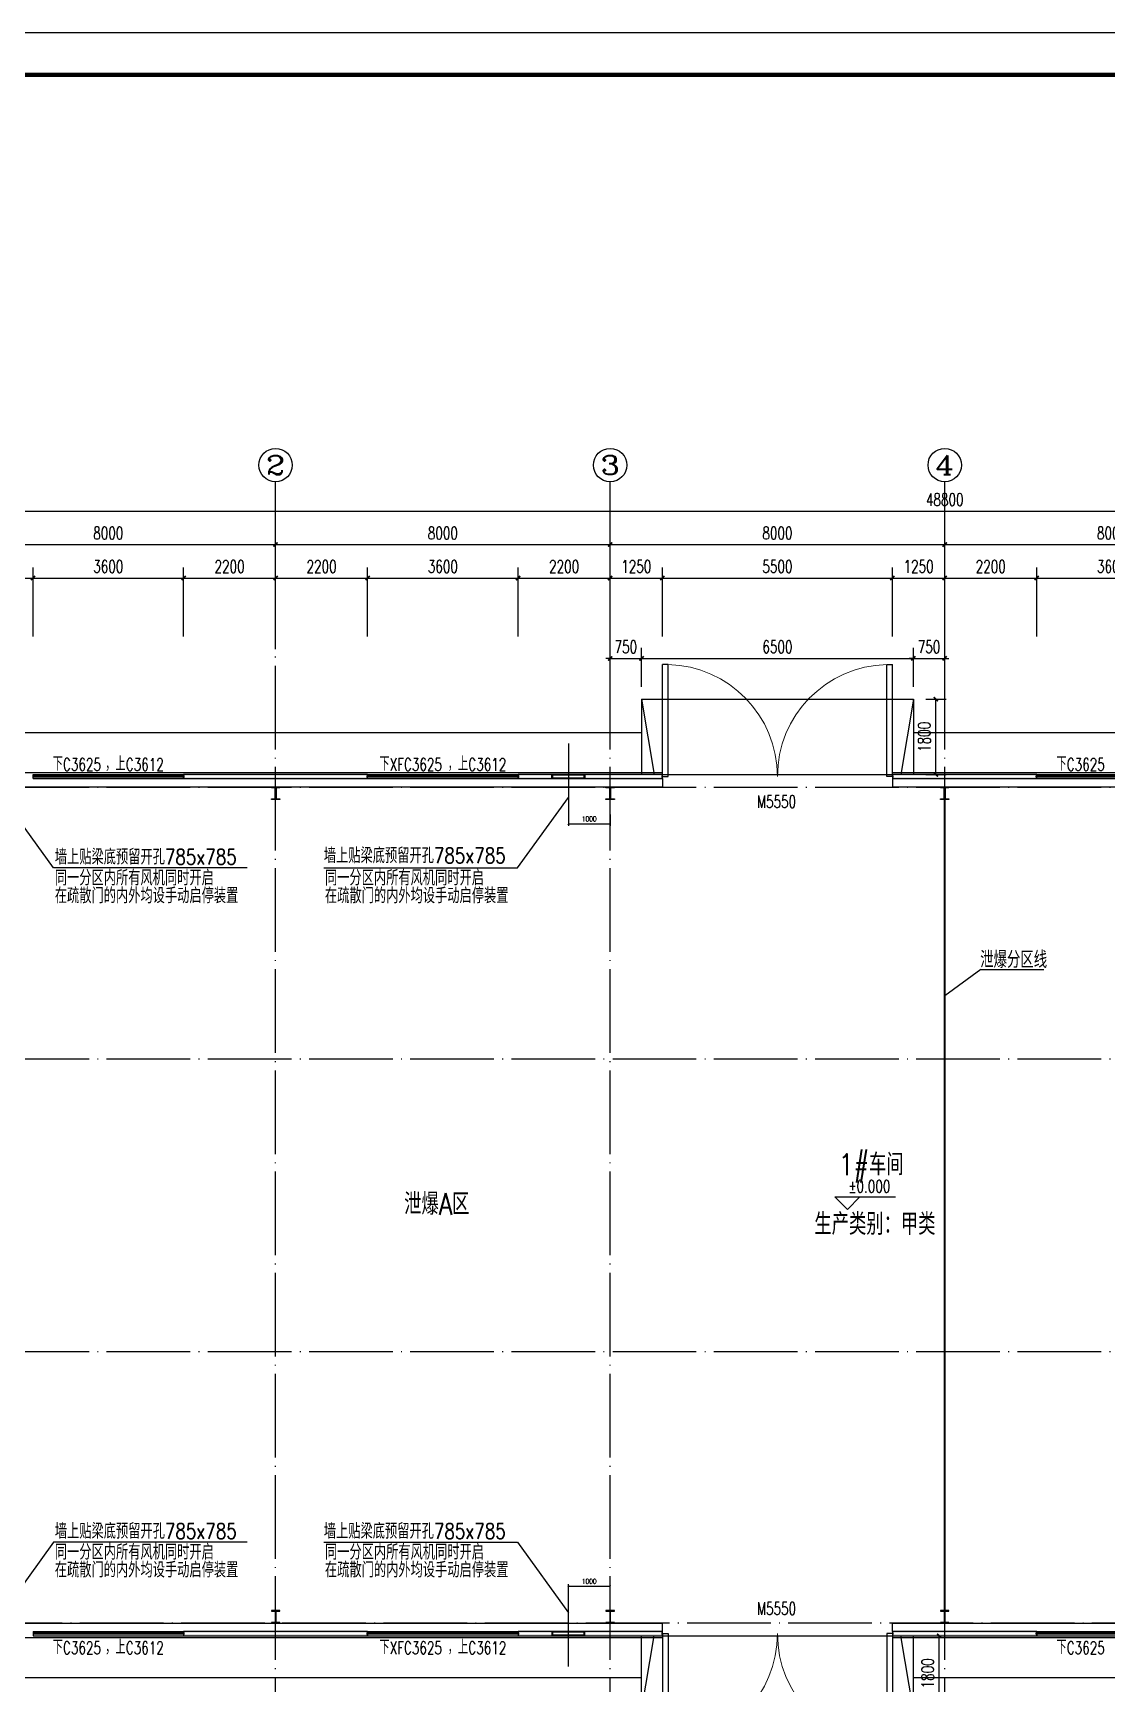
# Model space of a CAD drawing. Extents: x 4414382 to 4540065, y -615151 to -235742.
# Drawn here: x 4468723 to 4494403, y -402805 to -363337 of the extents above; entities that cross this region are included whole.
import ezdxf
from ezdxf.enums import TextEntityAlignment as Align

# ---------------------------------------------------------------- set-up
doc = ezdxf.new("R2010")
doc.units = 0
doc.header["$LTSCALE"] = 1000
doc.header["$MEASUREMENT"] = 0
doc.linetypes.add('DASH', pattern=[0.35, 0.25, -0.1])
doc.linetypes.add('DOTE', pattern=[2.42, 2, -0.2, 0.02, -0.2])
doc.layers.get('0').update_dxf_attribs({"linetype": 'CONTINUOUS'})
doc.layers.get('Defpoints').update_dxf_attribs({"linetype": 'CONTINUOUS'})
doc.layers.add('_0', color=7, linetype='CONTINUOUS', lineweight=25)
for name, color, linetype in [('AXIS', 3, 'CONTINUOUS'), ('AXIS_TEXT', 7, 'CONTINUOUS'), ('DIM_ELEV', 3, 'CONTINUOUS'), ('DOTE', 252, 'CONTINUOUS'), ('Prof', 2, 'CONTINUOUS'), ('PUB_DIM', 3, 'CONTINUOUS'), ('PUB_TEXT', 7, 'CONTINUOUS'), ('PUB_TITLE', 4, 'CONTINUOUS'), ('PUB_WALL', 9, 'CONTINUOUS'), ('STAIR', 5, 'CONTINUOUS'), ('WALL-MOVE', 6, 'CONTINUOUS'), ('WINDOW', 4, 'CONTINUOUS'), ('WINDOW_TEXT', 7, 'CONTINUOUS')]:
    doc.layers.add(name, color=color, linetype=linetype)
doc.styles.add('_HZTXT', font='txt.shx', dxfattribs={"width": 0.8, "bigfont": 'HZTXT.shx'})
doc.styles.add('_TCH_AXIS', font='COMPLEX', dxfattribs={"bigfont": 'GBCBIG'})
doc.styles.add('_TCH_DIM', font='SIMPLEX', dxfattribs={"bigfont": 'GBCBIG'})
doc.styles.add('_TCH_DIM_T3', font='SIMPLEX', dxfattribs={"width": 0.705882, "bigfont": 'GBCBIG'})
doc.styles.add('_TCH_WINDOW', font='SIMPLEX', dxfattribs={"height": 3.5, "bigfont": 'GBCBIG'})
doc.styles.add('COMPLEX', font='COMPLEX')
doc.dimstyles.new('_TCH_ARCH&&100', dxfattribs={"dimtxt": 297.5, "dimasz": 100, "dimexe": 250, "dimexo": 300, "dimgap": 126.25, "dimtad": 1, "dimdec": 0, "dimzin": 0, "dimdsep": 46, "dimtxsty": '_TCH_DIM_T3', "dimblk": 'ARCHTICK', "dimcen": 0.09, "dimclrt": 7, "dimazin": 2, "dimtfac": 1, "dimtdec": 0, "dimtix": 1, "dimtmove": 2, "dimatfit": 3, "dimfxl": 0, "dimtolj": 1, "dimtzin": 0, "dimarcsym": 0})
doc.dimstyles.new('_TCH_ARCH&&50', dxfattribs={"dimtxt": 119, "dimasz": 40, "dimexe": 50, "dimexo": 100, "dimgap": 60.5, "dimtad": 1, "dimdec": 0, "dimzin": 0, "dimdsep": 46, "dimtxsty": '_TCH_DIM_T3', "dimblk": 'ARCHTICK', "dimcen": 0.09, "dimclrt": 7, "dimazin": 2, "dimtfac": 1, "dimtdec": 0, "dimtix": 1, "dimtmove": 2, "dimatfit": 3, "dimfxl": 0, "dimtolj": 1, "dimtzin": 0, "dimarcsym": 0})

# ---------------------------------------------------------------- blocks, each defined once
blk = doc.blocks.new('_ArchTick')
at = {"color": 0, "linetype": 'ByBlock', "const_width": 0.4}
blk.add_lwpolyline([(-0.5, -0.5), (0.5, 0.5)], dxfattribs=at)
blk = doc.blocks.new('*D26')
at = {"layer": 'Defpoints', "color": 0}
for p in [(4481523, -381934), (4482523, -381934), (4482523, -382255)]:
    blk.add_point(p, dxfattribs=at)
at = {"layer": 'PUB_DIM', "color": 0, "lineweight": -2}
for p, q in [((4481523, -382034), (4481523, -382305)), ((4482523, -382034), (4482523, -382305)), ((4481523, -382255), (4482523, -382255))]:
    blk.add_line(p, q, dxfattribs=at)
at = {"layer": 'PUB_DIM', "color": 0, "lineweight": -2, "xscale": 40, "yscale": 40, "zscale": 40, "rotation": 180}
blk.add_blockref('_ArchTick', (4481523, -382255), dxfattribs=at)
at = {"layer": 'PUB_DIM', "color": 0, "lineweight": -2, "xscale": 40, "yscale": 40, "zscale": 40}
blk.add_blockref('_ArchTick', (4482523, -382255), dxfattribs=at)
at = {"layer": 'PUB_DIM', "color": 7, "insert": (4482023, -382135), "char_height": 119, "attachment_point": 5, "style": '_TCH_DIM_T3'}
blk.add_mtext('\\A1;1000', dxfattribs=at)
blk = doc.blocks.new('*D27')
at = {"layer": 'Defpoints', "color": 0}
for p in [(4482523, -400492), (4481523, -400813), (4482523, -400813)]:
    blk.add_point(p, dxfattribs=at)
at = {"layer": 'PUB_DIM', "color": 0, "lineweight": -2}
for p, q in [((4481523, -400713), (4481523, -400442)), ((4481523, -400492), (4482523, -400492)), ((4482523, -400713), (4482523, -400442))]:
    blk.add_line(p, q, dxfattribs=at)
at = {"layer": 'PUB_DIM', "color": 0, "lineweight": -2, "xscale": 40, "yscale": 40, "zscale": 40, "rotation": 180}
blk.add_blockref('_ArchTick', (4481523, -400492), dxfattribs=at)
at = {"layer": 'PUB_DIM', "color": 0, "lineweight": -2, "xscale": 40, "yscale": 40, "zscale": 40}
blk.add_blockref('_ArchTick', (4482523, -400492), dxfattribs=at)
at = {"layer": 'PUB_DIM', "color": 7, "insert": (4482023, -400372), "char_height": 119, "attachment_point": 5, "style": '_TCH_DIM_T3'}
blk.add_mtext('\\A1;1000', dxfattribs=at)
blk = doc.blocks.new('*D76')
at = {"layer": 'Defpoints', "color": 0}
for p in [(4489773, -401674), (4490390, -401674), (4489773, -403474)]:
    blk.add_point(p, dxfattribs=at)
at = {"layer": 'PUB_DIM', "color": 0, "lineweight": -2}
for p, q in [((4490073, -401674), (4490640, -401674)), ((4490390, -403474), (4490390, -401674)), ((4490073, -403474), (4490640, -403474))]:
    blk.add_line(p, q, dxfattribs=at)
at = {"layer": 'PUB_DIM', "color": 0, "lineweight": -2, "xscale": 100, "yscale": 100, "zscale": 100}
for p, rotation in [((4490390, -401674), 90), ((4490390, -403474), 270)]:
    blk.add_blockref('_ArchTick', p, dxfattribs=dict(at, rotation=rotation))
at = {"layer": 'PUB_DIM', "color": 7, "insert": (4490115, -402574), "char_height": 297.5, "attachment_point": 5, "rotation": 90, "style": '_TCH_DIM_T3'}
blk.add_mtext('\\A1;1800', dxfattribs=at)
blk = doc.blocks.new('*D77')
at = {"layer": 'Defpoints', "color": 0}
for p in [(4483273, -378296), (4482523, -379274), (4483273, -379274)]:
    blk.add_point(p, dxfattribs=at)
at = {"layer": 'PUB_DIM', "color": 0, "lineweight": -2}
for p, q in [((4482523, -378974), (4482523, -378046)), ((4483273, -378974), (4483273, -378046)), ((4482523, -378296), (4482423, -378296)), ((4482523, -378296), (4483273, -378296)), ((4483273, -378296), (4483373, -378296))]:
    blk.add_line(p, q, dxfattribs=at)
at = {"layer": 'PUB_DIM', "color": 0, "lineweight": -2, "xscale": 100, "yscale": 100, "zscale": 100}
blk.add_blockref('_ArchTick', (4482523, -378296), dxfattribs=at)
at = {"layer": 'PUB_DIM', "color": 0, "lineweight": -2, "xscale": 100, "yscale": 100, "zscale": 100, "rotation": 180}
blk.add_blockref('_ArchTick', (4483273, -378296), dxfattribs=at)
at = {"layer": 'PUB_DIM', "color": 7, "insert": (4482898, -378021), "char_height": 297.5, "attachment_point": 5, "style": '_TCH_DIM_T3'}
blk.add_mtext('\\A1;750', dxfattribs=at)
blk = doc.blocks.new('*D78')
at = {"layer": 'Defpoints', "color": 0}
for p in [(4489773, -378296), (4483273, -379274), (4489773, -379274)]:
    blk.add_point(p, dxfattribs=at)
at = {"layer": 'PUB_DIM', "color": 0, "lineweight": -2}
for p, q in [((4483273, -378974), (4483273, -378046)), ((4489773, -378974), (4489773, -378046)), ((4483273, -378296), (4489773, -378296))]:
    blk.add_line(p, q, dxfattribs=at)
at = {"layer": 'PUB_DIM', "color": 0, "lineweight": -2, "xscale": 100, "yscale": 100, "zscale": 100, "rotation": 180}
blk.add_blockref('_ArchTick', (4483273, -378296), dxfattribs=at)
at = {"layer": 'PUB_DIM', "color": 0, "lineweight": -2, "xscale": 100, "yscale": 100, "zscale": 100}
blk.add_blockref('_ArchTick', (4489773, -378296), dxfattribs=at)
at = {"layer": 'PUB_DIM', "color": 7, "insert": (4486523, -378021), "char_height": 297.5, "attachment_point": 5, "style": '_TCH_DIM_T3'}
blk.add_mtext('\\A1;6500', dxfattribs=at)
blk = doc.blocks.new('*D79')
at = {"layer": 'Defpoints', "color": 0}
for p in [(4490523, -378296), (4489773, -379274), (4490523, -379274)]:
    blk.add_point(p, dxfattribs=at)
at = {"layer": 'PUB_DIM', "color": 0, "lineweight": -2}
for p, q in [((4489773, -378974), (4489773, -378046)), ((4490523, -378974), (4490523, -378046)), ((4489773, -378296), (4489673, -378296)), ((4489773, -378296), (4490523, -378296)), ((4490523, -378296), (4490623, -378296))]:
    blk.add_line(p, q, dxfattribs=at)
at = {"layer": 'PUB_DIM', "color": 0, "lineweight": -2, "xscale": 100, "yscale": 100, "zscale": 100}
blk.add_blockref('_ArchTick', (4489773, -378296), dxfattribs=at)
at = {"layer": 'PUB_DIM', "color": 0, "lineweight": -2, "xscale": 100, "yscale": 100, "zscale": 100, "rotation": 180}
blk.add_blockref('_ArchTick', (4490523, -378296), dxfattribs=at)
at = {"layer": 'PUB_DIM', "color": 7, "insert": (4490148, -378021), "char_height": 297.5, "attachment_point": 5, "style": '_TCH_DIM_T3'}
blk.add_mtext('\\A1;750', dxfattribs=at)
blk = doc.blocks.new('*D80')
at = {"layer": 'Defpoints', "color": 0}
for p in [(4489773, -379274), (4490309, -379274), (4489773, -381074)]:
    blk.add_point(p, dxfattribs=at)
at = {"layer": 'PUB_DIM', "color": 0, "lineweight": -2}
for p, q in [((4490073, -379274), (4490559, -379274)), ((4490309, -381074), (4490309, -379274)), ((4490073, -381074), (4490559, -381074))]:
    blk.add_line(p, q, dxfattribs=at)
at = {"layer": 'PUB_DIM', "color": 0, "lineweight": -2, "xscale": 100, "yscale": 100, "zscale": 100}
for p, rotation in [((4490309, -379274), 90), ((4490309, -381074), 270)]:
    blk.add_blockref('_ArchTick', p, dxfattribs=dict(at, rotation=rotation))
at = {"layer": 'PUB_DIM', "color": 7, "insert": (4490034, -380174), "char_height": 297.5, "attachment_point": 5, "rotation": 90, "style": '_TCH_DIM_T3'}
blk.add_mtext('\\A1;1800', dxfattribs=at)
blk = doc.blocks.new('*D124')
at = {"layer": 'Defpoints', "color": 0}
for p in [(4468723, -376374), (4466523, -378074), (4468723, -378074)]:
    blk.add_point(p, dxfattribs=at)
at = {"layer": 'PUB_DIM', "color": 0, "lineweight": -2}
for p, q in [((4466523, -377774), (4466523, -376124)), ((4468723, -377774), (4468723, -376124)), ((4466523, -376374), (4468723, -376374))]:
    blk.add_line(p, q, dxfattribs=at)
at = {"layer": 'PUB_DIM', "color": 0, "lineweight": -2, "xscale": 100, "yscale": 100, "zscale": 100, "rotation": 180}
blk.add_blockref('_ArchTick', (4466523, -376374), dxfattribs=at)
at = {"layer": 'PUB_DIM', "color": 0, "lineweight": -2, "xscale": 100, "yscale": 100, "zscale": 100}
blk.add_blockref('_ArchTick', (4468723, -376374), dxfattribs=at)
at = {"layer": 'PUB_DIM', "color": 7, "insert": (4467623, -376099), "char_height": 297.5, "attachment_point": 5, "style": '_TCH_DIM_T3'}
blk.add_mtext('\\A1;2200', dxfattribs=at)
blk = doc.blocks.new('*D125')
at = {"layer": 'Defpoints', "color": 0}
for p in [(4472323, -376374), (4468723, -378074), (4472323, -378074)]:
    blk.add_point(p, dxfattribs=at)
at = {"layer": 'PUB_DIM', "color": 0, "lineweight": -2}
for p, q in [((4468723, -377774), (4468723, -376124)), ((4472323, -377774), (4472323, -376124)), ((4468723, -376374), (4472323, -376374))]:
    blk.add_line(p, q, dxfattribs=at)
at = {"layer": 'PUB_DIM', "color": 0, "lineweight": -2, "xscale": 100, "yscale": 100, "zscale": 100, "rotation": 180}
blk.add_blockref('_ArchTick', (4468723, -376374), dxfattribs=at)
at = {"layer": 'PUB_DIM', "color": 0, "lineweight": -2, "xscale": 100, "yscale": 100, "zscale": 100}
blk.add_blockref('_ArchTick', (4472323, -376374), dxfattribs=at)
at = {"layer": 'PUB_DIM', "color": 7, "insert": (4470523, -376099), "char_height": 297.5, "attachment_point": 5, "style": '_TCH_DIM_T3'}
blk.add_mtext('\\A1;3600', dxfattribs=at)
blk = doc.blocks.new('*D126')
at = {"layer": 'Defpoints', "color": 0}
for p in [(4474523, -376374), (4472323, -378074), (4474523, -378074)]:
    blk.add_point(p, dxfattribs=at)
at = {"layer": 'PUB_DIM', "color": 0, "lineweight": -2}
for p, q in [((4472323, -377774), (4472323, -376124)), ((4474523, -377774), (4474523, -376124)), ((4472323, -376374), (4474523, -376374))]:
    blk.add_line(p, q, dxfattribs=at)
at = {"layer": 'PUB_DIM', "color": 0, "lineweight": -2, "xscale": 100, "yscale": 100, "zscale": 100, "rotation": 180}
blk.add_blockref('_ArchTick', (4472323, -376374), dxfattribs=at)
at = {"layer": 'PUB_DIM', "color": 0, "lineweight": -2, "xscale": 100, "yscale": 100, "zscale": 100}
blk.add_blockref('_ArchTick', (4474523, -376374), dxfattribs=at)
at = {"layer": 'PUB_DIM', "color": 7, "insert": (4473423, -376099), "char_height": 297.5, "attachment_point": 5, "style": '_TCH_DIM_T3'}
blk.add_mtext('\\A1;2200', dxfattribs=at)
blk = doc.blocks.new('*D127')
at = {"layer": 'Defpoints', "color": 0}
for p in [(4476723, -376374), (4474523, -378074), (4476723, -378074)]:
    blk.add_point(p, dxfattribs=at)
at = {"layer": 'PUB_DIM', "color": 0, "lineweight": -2}
for p, q in [((4474523, -377774), (4474523, -376124)), ((4476723, -377774), (4476723, -376124)), ((4474523, -376374), (4476723, -376374))]:
    blk.add_line(p, q, dxfattribs=at)
at = {"layer": 'PUB_DIM', "color": 0, "lineweight": -2, "xscale": 100, "yscale": 100, "zscale": 100, "rotation": 180}
blk.add_blockref('_ArchTick', (4474523, -376374), dxfattribs=at)
at = {"layer": 'PUB_DIM', "color": 0, "lineweight": -2, "xscale": 100, "yscale": 100, "zscale": 100}
blk.add_blockref('_ArchTick', (4476723, -376374), dxfattribs=at)
at = {"layer": 'PUB_DIM', "color": 7, "insert": (4475623, -376099), "char_height": 297.5, "attachment_point": 5, "style": '_TCH_DIM_T3'}
blk.add_mtext('\\A1;2200', dxfattribs=at)
blk = doc.blocks.new('*D128')
at = {"layer": 'Defpoints', "color": 0}
for p in [(4480323, -376374), (4476723, -378074), (4480323, -378074)]:
    blk.add_point(p, dxfattribs=at)
at = {"layer": 'PUB_DIM', "color": 0, "lineweight": -2}
for p, q in [((4476723, -377774), (4476723, -376124)), ((4480323, -377774), (4480323, -376124)), ((4476723, -376374), (4480323, -376374))]:
    blk.add_line(p, q, dxfattribs=at)
at = {"layer": 'PUB_DIM', "color": 0, "lineweight": -2, "xscale": 100, "yscale": 100, "zscale": 100, "rotation": 180}
blk.add_blockref('_ArchTick', (4476723, -376374), dxfattribs=at)
at = {"layer": 'PUB_DIM', "color": 0, "lineweight": -2, "xscale": 100, "yscale": 100, "zscale": 100}
blk.add_blockref('_ArchTick', (4480323, -376374), dxfattribs=at)
at = {"layer": 'PUB_DIM', "color": 7, "insert": (4478523, -376099), "char_height": 297.5, "attachment_point": 5, "style": '_TCH_DIM_T3'}
blk.add_mtext('\\A1;3600', dxfattribs=at)
blk = doc.blocks.new('*D129')
at = {"layer": 'Defpoints', "color": 0}
for p in [(4482523, -376374), (4480323, -378074), (4482523, -378074)]:
    blk.add_point(p, dxfattribs=at)
at = {"layer": 'PUB_DIM', "color": 0, "lineweight": -2}
for p, q in [((4480323, -377774), (4480323, -376124)), ((4482523, -377774), (4482523, -376124)), ((4480323, -376374), (4482523, -376374))]:
    blk.add_line(p, q, dxfattribs=at)
at = {"layer": 'PUB_DIM', "color": 0, "lineweight": -2, "xscale": 100, "yscale": 100, "zscale": 100, "rotation": 180}
blk.add_blockref('_ArchTick', (4480323, -376374), dxfattribs=at)
at = {"layer": 'PUB_DIM', "color": 0, "lineweight": -2, "xscale": 100, "yscale": 100, "zscale": 100}
blk.add_blockref('_ArchTick', (4482523, -376374), dxfattribs=at)
at = {"layer": 'PUB_DIM', "color": 7, "insert": (4481423, -376099), "char_height": 297.5, "attachment_point": 5, "style": '_TCH_DIM_T3'}
blk.add_mtext('\\A1;2200', dxfattribs=at)
blk = doc.blocks.new('*D130')
at = {"layer": 'Defpoints', "color": 0}
for p in [(4483773, -376374), (4482523, -378074), (4483773, -378074)]:
    blk.add_point(p, dxfattribs=at)
at = {"layer": 'PUB_DIM', "color": 0, "lineweight": -2}
for p, q in [((4482523, -377774), (4482523, -376124)), ((4483773, -377774), (4483773, -376124)), ((4482523, -376374), (4483773, -376374))]:
    blk.add_line(p, q, dxfattribs=at)
at = {"layer": 'PUB_DIM', "color": 0, "lineweight": -2, "xscale": 100, "yscale": 100, "zscale": 100, "rotation": 180}
blk.add_blockref('_ArchTick', (4482523, -376374), dxfattribs=at)
at = {"layer": 'PUB_DIM', "color": 0, "lineweight": -2, "xscale": 100, "yscale": 100, "zscale": 100}
blk.add_blockref('_ArchTick', (4483773, -376374), dxfattribs=at)
at = {"layer": 'PUB_DIM', "color": 7, "insert": (4483148, -376099), "char_height": 297.5, "attachment_point": 5, "style": '_TCH_DIM_T3'}
blk.add_mtext('\\A1;1250', dxfattribs=at)
blk = doc.blocks.new('*D131')
at = {"layer": 'Defpoints', "color": 0}
for p in [(4489273, -376374), (4483773, -378074), (4489273, -378074)]:
    blk.add_point(p, dxfattribs=at)
at = {"layer": 'PUB_DIM', "color": 0, "lineweight": -2}
for p, q in [((4483773, -377774), (4483773, -376124)), ((4489273, -377774), (4489273, -376124)), ((4483773, -376374), (4489273, -376374))]:
    blk.add_line(p, q, dxfattribs=at)
at = {"layer": 'PUB_DIM', "color": 0, "lineweight": -2, "xscale": 100, "yscale": 100, "zscale": 100, "rotation": 180}
blk.add_blockref('_ArchTick', (4483773, -376374), dxfattribs=at)
at = {"layer": 'PUB_DIM', "color": 0, "lineweight": -2, "xscale": 100, "yscale": 100, "zscale": 100}
blk.add_blockref('_ArchTick', (4489273, -376374), dxfattribs=at)
at = {"layer": 'PUB_DIM', "color": 7, "insert": (4486523, -376099), "char_height": 297.5, "attachment_point": 5, "style": '_TCH_DIM_T3'}
blk.add_mtext('\\A1;5500', dxfattribs=at)
blk = doc.blocks.new('*D132')
at = {"layer": 'Defpoints', "color": 0}
for p in [(4490523, -376374), (4489273, -378074), (4490523, -378074)]:
    blk.add_point(p, dxfattribs=at)
at = {"layer": 'PUB_DIM', "color": 0, "lineweight": -2}
for p, q in [((4489273, -377774), (4489273, -376124)), ((4490523, -377774), (4490523, -376124)), ((4489273, -376374), (4490523, -376374))]:
    blk.add_line(p, q, dxfattribs=at)
at = {"layer": 'PUB_DIM', "color": 0, "lineweight": -2, "xscale": 100, "yscale": 100, "zscale": 100, "rotation": 180}
blk.add_blockref('_ArchTick', (4489273, -376374), dxfattribs=at)
at = {"layer": 'PUB_DIM', "color": 0, "lineweight": -2, "xscale": 100, "yscale": 100, "zscale": 100}
blk.add_blockref('_ArchTick', (4490523, -376374), dxfattribs=at)
at = {"layer": 'PUB_DIM', "color": 7, "insert": (4489898, -376099), "char_height": 297.5, "attachment_point": 5, "style": '_TCH_DIM_T3'}
blk.add_mtext('\\A1;1250', dxfattribs=at)
blk = doc.blocks.new('*D133')
at = {"layer": 'Defpoints', "color": 0}
for p in [(4492723, -376374), (4490523, -378074), (4492723, -378074)]:
    blk.add_point(p, dxfattribs=at)
at = {"layer": 'PUB_DIM', "color": 0, "lineweight": -2}
for p, q in [((4490523, -377774), (4490523, -376124)), ((4492723, -377774), (4492723, -376124)), ((4490523, -376374), (4492723, -376374))]:
    blk.add_line(p, q, dxfattribs=at)
at = {"layer": 'PUB_DIM', "color": 0, "lineweight": -2, "xscale": 100, "yscale": 100, "zscale": 100, "rotation": 180}
blk.add_blockref('_ArchTick', (4490523, -376374), dxfattribs=at)
at = {"layer": 'PUB_DIM', "color": 0, "lineweight": -2, "xscale": 100, "yscale": 100, "zscale": 100}
blk.add_blockref('_ArchTick', (4492723, -376374), dxfattribs=at)
at = {"layer": 'PUB_DIM', "color": 7, "insert": (4491623, -376099), "char_height": 297.5, "attachment_point": 5, "style": '_TCH_DIM_T3'}
blk.add_mtext('\\A1;2200', dxfattribs=at)
blk = doc.blocks.new('*D134')
at = {"layer": 'Defpoints', "color": 0}
for p in [(4496323, -376374), (4492723, -378074), (4496323, -378074)]:
    blk.add_point(p, dxfattribs=at)
at = {"layer": 'PUB_DIM', "color": 0, "lineweight": -2}
for p, q in [((4492723, -377774), (4492723, -376124)), ((4496323, -377774), (4496323, -376124)), ((4492723, -376374), (4496323, -376374))]:
    blk.add_line(p, q, dxfattribs=at)
at = {"layer": 'PUB_DIM', "color": 0, "lineweight": -2, "xscale": 100, "yscale": 100, "zscale": 100, "rotation": 180}
blk.add_blockref('_ArchTick', (4492723, -376374), dxfattribs=at)
at = {"layer": 'PUB_DIM', "color": 0, "lineweight": -2, "xscale": 100, "yscale": 100, "zscale": 100}
blk.add_blockref('_ArchTick', (4496323, -376374), dxfattribs=at)
at = {"layer": 'PUB_DIM', "color": 7, "insert": (4494523, -376099), "char_height": 297.5, "attachment_point": 5, "style": '_TCH_DIM_T3'}
blk.add_mtext('\\A1;3600', dxfattribs=at)
blk = doc.blocks.new('$DorLib2D$00000002')
for p, q in [((-0.5, 0), (-0.5, 0.4875)), ((-0.475, 0.4875), (-0.5, 0.4875)), ((-0.475, 0), (-0.475, 0.4875)), ((0.475, 0), (0.475, 0.4875)), ((0.475, 0.4875), (0.5, 0.4875)), ((0.5, 0), (0.5, 0.4875)), ((-0.5, 0), (-0.475, 0)), ((0.5, 0), (0.475, 0))]:
    blk.add_line(p, q)
at = {"lineweight": 13}
for centre, start, end in [((-0.4875, 0), 0, 88.53072), ((0.4875, 0), 91.46928, 180)]:
    blk.add_arc(centre, 0.4875, start, end, dxfattribs=at)
blk = doc.blocks.new('$TCHSYS$WIN2D')
for p, q in [((-0.5, 0.5), (0.5, 0.5)), ((-0.5, 0.5), (-0.5, -0.5)), ((0.5, 0.5), (0.5, -0.5)), ((0.5, 0.167), (-0.5, 0.167)), ((0.5, -0.167), (-0.5, -0.167)), ((-0.5, -0.5), (0.5, -0.5))]:
    blk.add_line(p, q)
blk = doc.blocks.new('*D296')
at = {"layer": 'AXIS', "color": 0, "lineweight": -2}
for p, q in [((4466523, -377774), (4466523, -375324)), ((4474523, -377774), (4474523, -375324)), ((4466523, -375574), (4474523, -375574))]:
    blk.add_line(p, q, dxfattribs=at)
at = {"layer": 'Defpoints', "color": 0}
for p in [(4474523, -375574), (4466523, -378074), (4474523, -378074)]:
    blk.add_point(p, dxfattribs=at)
at = {"layer": 'AXIS', "color": 0, "lineweight": -2, "xscale": 100, "yscale": 100, "zscale": 100, "rotation": 180}
blk.add_blockref('_ArchTick', (4466523, -375574), dxfattribs=at)
at = {"layer": 'AXIS', "color": 0, "lineweight": -2, "xscale": 100, "yscale": 100, "zscale": 100}
blk.add_blockref('_ArchTick', (4474523, -375574), dxfattribs=at)
at = {"layer": 'AXIS', "color": 7, "insert": (4470523, -375299), "char_height": 297.5, "attachment_point": 5, "style": '_TCH_DIM_T3'}
blk.add_mtext('\\A1;8000', dxfattribs=at)
blk = doc.blocks.new('*D297')
at = {"layer": 'AXIS', "color": 0, "lineweight": -2}
for p, q in [((4474523, -377774), (4474523, -375324)), ((4482523, -377774), (4482523, -375324)), ((4474523, -375574), (4482523, -375574))]:
    blk.add_line(p, q, dxfattribs=at)
at = {"layer": 'Defpoints', "color": 0}
for p in [(4482523, -375574), (4474523, -378074), (4482523, -378074)]:
    blk.add_point(p, dxfattribs=at)
at = {"layer": 'AXIS', "color": 0, "lineweight": -2, "xscale": 100, "yscale": 100, "zscale": 100, "rotation": 180}
blk.add_blockref('_ArchTick', (4474523, -375574), dxfattribs=at)
at = {"layer": 'AXIS', "color": 0, "lineweight": -2, "xscale": 100, "yscale": 100, "zscale": 100}
blk.add_blockref('_ArchTick', (4482523, -375574), dxfattribs=at)
at = {"layer": 'AXIS', "color": 7, "insert": (4478523, -375299), "char_height": 297.5, "attachment_point": 5, "style": '_TCH_DIM_T3'}
blk.add_mtext('\\A1;8000', dxfattribs=at)
blk = doc.blocks.new('*D298')
at = {"layer": 'AXIS', "color": 0, "lineweight": -2}
for p, q in [((4482523, -377774), (4482523, -375324)), ((4490523, -377774), (4490523, -375324)), ((4482523, -375574), (4490523, -375574))]:
    blk.add_line(p, q, dxfattribs=at)
at = {"layer": 'Defpoints', "color": 0}
for p in [(4490523, -375574), (4482523, -378074), (4490523, -378074)]:
    blk.add_point(p, dxfattribs=at)
at = {"layer": 'AXIS', "color": 0, "lineweight": -2, "xscale": 100, "yscale": 100, "zscale": 100, "rotation": 180}
blk.add_blockref('_ArchTick', (4482523, -375574), dxfattribs=at)
at = {"layer": 'AXIS', "color": 0, "lineweight": -2, "xscale": 100, "yscale": 100, "zscale": 100}
blk.add_blockref('_ArchTick', (4490523, -375574), dxfattribs=at)
at = {"layer": 'AXIS', "color": 7, "insert": (4486523, -375299), "char_height": 297.5, "attachment_point": 5, "style": '_TCH_DIM_T3'}
blk.add_mtext('\\A1;8000', dxfattribs=at)
blk = doc.blocks.new('*D299')
at = {"layer": 'AXIS', "color": 0, "lineweight": -2}
for p, q in [((4490523, -377774), (4490523, -375324)), ((4498523, -377774), (4498523, -375324)), ((4490523, -375574), (4498523, -375574))]:
    blk.add_line(p, q, dxfattribs=at)
at = {"layer": 'Defpoints', "color": 0}
for p in [(4498523, -375574), (4490523, -378074), (4498523, -378074)]:
    blk.add_point(p, dxfattribs=at)
at = {"layer": 'AXIS', "color": 0, "lineweight": -2, "xscale": 100, "yscale": 100, "zscale": 100, "rotation": 180}
blk.add_blockref('_ArchTick', (4490523, -375574), dxfattribs=at)
at = {"layer": 'AXIS', "color": 0, "lineweight": -2, "xscale": 100, "yscale": 100, "zscale": 100}
blk.add_blockref('_ArchTick', (4498523, -375574), dxfattribs=at)
at = {"layer": 'AXIS', "color": 7, "insert": (4494523, -375299), "char_height": 297.5, "attachment_point": 5, "style": '_TCH_DIM_T3'}
blk.add_mtext('\\A1;8000', dxfattribs=at)
blk = doc.blocks.new('*D302')
at = {"layer": 'AXIS', "color": 0, "lineweight": -2}
for p, q in [((4466123, -377774), (4466123, -374524)), ((4514923, -377774), (4514923, -374524)), ((4466123, -374774), (4514923, -374774))]:
    blk.add_line(p, q, dxfattribs=at)
at = {"layer": 'Defpoints', "color": 0}
for p in [(4514923, -374774), (4466123, -378074), (4514923, -378074)]:
    blk.add_point(p, dxfattribs=at)
at = {"layer": 'AXIS', "color": 0, "lineweight": -2, "xscale": 100, "yscale": 100, "zscale": 100, "rotation": 180}
blk.add_blockref('_ArchTick', (4466123, -374774), dxfattribs=at)
at = {"layer": 'AXIS', "color": 0, "lineweight": -2, "xscale": 100, "yscale": 100, "zscale": 100}
blk.add_blockref('_ArchTick', (4514923, -374774), dxfattribs=at)
at = {"layer": 'AXIS', "color": 7, "insert": (4490523, -374499), "char_height": 297.5, "attachment_point": 5, "style": '_TCH_DIM_T3'}
blk.add_mtext('\\A1;48800', dxfattribs=at)
blk = doc.blocks.new('_AXISO')
blk.add_circle((0, 0), 0.5)
at = {"layer": 'AXIS_TEXT', "style": 'COMPLEX', "width": 1.041667}
blk.add_attdef('A', text='', height=0.56, dxfattribs=at).set_placement((-0.25, -0.28), (0.25, -0.28), align=Align.FIT)

msp = doc.modelspace()

# ---------------------------------------------------------------- hatches: boundary and pattern name
at = {"layer": 'Prof', "linetype": 'ByBlock'}
for points in [[(4474533.1, -381657.6), (4474623.1, -381657.6), (4474623.1, -381673.6), (4474423.1, -381673.6), (4474423.1, -381657.6), (4474513.1, -381657.6), (4474513.1, -381389.6), (4474423.1, -381389.6), (4474423.1, -381373.6), (4474623.1, -381373.6), (4474623.1, -381389.6), (4474533.1, -381389.6)], [(4482533.1, -381657.6), (4482623.1, -381657.6), (4482623.1, -381673.6), (4482423.1, -381673.6), (4482423.1, -381657.6), (4482513.1, -381657.6), (4482513.1, -381389.6), (4482423.1, -381389.6), (4482423.1, -381373.6), (4482623.1, -381373.6), (4482623.1, -381389.6), (4482533.1, -381389.6)], [(4490533.1, -381657.6), (4490623.1, -381657.6), (4490623.1, -381673.6), (4490423.1, -381673.6), (4490423.1, -381657.6), (4490513.1, -381657.6), (4490513.1, -381389.6), (4490423.1, -381389.6), (4490423.1, -381373.6), (4490623.1, -381373.6), (4490623.1, -381389.6), (4490533.1, -381389.6)], [(4474533.1, -401089.6), (4474623.1, -401089.6), (4474623.1, -401073.6), (4474423.1, -401073.6), (4474423.1, -401089.6), (4474513.1, -401089.6), (4474513.1, -401357.6), (4474423.1, -401357.6), (4474423.1, -401373.6), (4474623.1, -401373.6), (4474623.1, -401357.6), (4474533.1, -401357.6)], [(4482533.1, -401089.6), (4482623.1, -401089.6), (4482623.1, -401073.6), (4482423.1, -401073.6), (4482423.1, -401089.6), (4482513.1, -401089.6), (4482513.1, -401357.6), (4482423.1, -401357.6), (4482423.1, -401373.6), (4482623.1, -401373.6), (4482623.1, -401357.6), (4482533.1, -401357.6)], [(4490533.1, -401089.6), (4490623.1, -401089.6), (4490623.1, -401073.6), (4490423.1, -401073.6), (4490423.1, -401089.6), (4490513.1, -401089.6), (4490513.1, -401357.6), (4490423.1, -401357.6), (4490423.1, -401373.6), (4490623.1, -401373.6), (4490623.1, -401357.6), (4490533.1, -401357.6)]]:
    msp.add_hatch(color=256, dxfattribs=at).paths.add_polyline_path(points)
at = {"layer": 'PUB_WALL'}
for points in [[(4476723.1, -381073.6), (4472323.1, -381073.6), (4472353.1, -381103.6), (4476693.1, -381103.6)], [(4472323.1, -381073.6), (4472323.1, -381173.6), (4472353.1, -381143.6), (4472353.1, -381103.6)], [(4472323.1, -381173.6), (4476723.1, -381173.6), (4476693.1, -381143.6), (4472353.1, -381143.6)], [(4476723.1, -381173.6), (4476723.1, -381073.6), (4476693.1, -381103.6), (4476693.1, -381143.6)], [(4483773.1, -381073.6), (4480323.1, -381073.6), (4480353.1, -381103.6), (4483743.1, -381103.6)], [(4480323.1, -381073.6), (4480323.1, -381173.6), (4480353.1, -381143.6), (4480353.1, -381103.6)], [(4480323.1, -381173.6), (4483773.1, -381173.6), (4483743.1, -381143.6), (4480353.1, -381143.6)], [(4483773.1, -381173.6), (4483773.1, -381073.6), (4483743.1, -381103.6), (4483743.1, -381143.6)], [(4492723.1, -381073.6), (4489273.1, -381073.6), (4489303.1, -381103.6), (4492693.1, -381103.6)], [(4489273.1, -381073.6), (4489273.1, -381173.6), (4489303.1, -381143.6), (4489303.1, -381103.6)], [(4489273.1, -381173.6), (4492723.1, -381173.6), (4492693.1, -381143.6), (4489303.1, -381143.6)], [(4492723.1, -381173.6), (4492723.1, -381073.6), (4492693.1, -381103.6), (4492693.1, -381143.6)], [(4476723.1, -401573.6), (4472323.1, -401573.6), (4472353.1, -401603.6), (4476693.1, -401603.6)], [(4472323.1, -401573.6), (4472323.1, -401673.6), (4472353.1, -401643.6), (4472353.1, -401603.6)], [(4472323.1, -401673.6), (4476723.1, -401673.6), (4476693.1, -401643.6), (4472353.1, -401643.6)], [(4476723.1, -401673.6), (4476723.1, -401573.6), (4476693.1, -401603.6), (4476693.1, -401643.6)], [(4483773.1, -401573.6), (4480323.1, -401573.6), (4480353.1, -401603.6), (4483743.1, -401603.6)], [(4480323.1, -401573.6), (4480323.1, -401673.6), (4480353.1, -401643.6), (4480353.1, -401603.6)], [(4480323.1, -401673.6), (4483773.1, -401673.6), (4483743.1, -401643.6), (4480353.1, -401643.6)], [(4483773.1, -401673.6), (4483773.1, -401573.6), (4483743.1, -401603.6), (4483743.1, -401643.6)], [(4492723.1, -401573.6), (4489273.1, -401573.6), (4489303.1, -401603.6), (4492693.1, -401603.6)], [(4489273.1, -401573.6), (4489273.1, -401673.6), (4489303.1, -401643.6), (4489303.1, -401603.6)], [(4489273.1, -401673.6), (4492723.1, -401673.6), (4492693.1, -401643.6), (4489303.1, -401643.6)], [(4492723.1, -401673.6), (4492723.1, -401573.6), (4492693.1, -401603.6), (4492693.1, -401643.6)]]:
    msp.add_hatch(color=256, dxfattribs=at).paths.add_polyline_path(points)

# ---------------------------------------------------------------- linework, layer by layer
at = {"color": 0, "const_width": 30}
for points in [[(4481900.6, -381158.6), (4481145.6, -381158.6), (4481145.6, -381088.6), (4481900.6, -381088.6)], [(4481900.6, -401588.6), (4481145.6, -401588.6), (4481145.6, -401658.6), (4481900.6, -401658.6)]]:
    msp.add_lwpolyline(points, close=True, dxfattribs=at)
at = {"color": 0}
for points in [[(4481915.6, -381173.6), (4481130.6, -381173.6), (4481130.6, -381073.6), (4481915.6, -381073.6), (4481915.6, -381173.6)], [(4481915.6, -401573.6), (4481130.6, -401573.6), (4481130.6, -401673.6), (4481915.6, -401673.6), (4481915.6, -401573.6)]]:
    msp.add_lwpolyline(points, dxfattribs=at)
at = {"layer": '_0', "color": 0}
for p, q in [((4483773.1, -381073.6), (4483773.1, -381033.6)), ((4483773.1, -381173.6), (4483773.1, -381373.6)), ((4489273.1, -381073.6), (4489273.1, -381033.6)), ((4489273.1, -381173.6), (4489273.1, -381373.6)), ((4483773.1, -401573.6), (4483773.1, -401373.6)), ((4489273.1, -401573.6), (4489273.1, -401373.6)), ((4483773.1, -401673.6), (4483773.1, -401713.6)), ((4489273.1, -401673.6), (4489273.1, -401713.6))]:
    msp.add_line(p, q, dxfattribs=at)
for points in [[(4514963.1, -388623.6), (4514963.1, -381033.6), (4489273.1, -381033.6)], [(4483773.1, -381373.6), (4466423.1, -381373.6), (4466423.1, -388623.6)], [(4514623.1, -388623.6), (4514623.1, -381373.6), (4489273.1, -381373.6)], [(4466083.1, -394123.6), (4466083.1, -401713.6), (4483773.1, -401713.6)], [(4466423.1, -394123.6), (4466423.1, -401373.6), (4483773.1, -401373.6)], [(4489273.1, -401713.6), (4514963.1, -401713.6), (4514963.1, -394123.6)], [(4489273.1, -401373.6), (4514623.1, -401373.6), (4514623.1, -394123.6)]]:
    msp.add_lwpolyline(points, dxfattribs=at)
at = {"layer": '_0', "color": 0, "linetype": 'DASH', "const_width": 50}
msp.add_lwpolyline([(4490523.1, -381673.6), (4490523.1, -401073.6)], dxfattribs=at)
at = {"layer": 'AXIS', "color": 0}
for p, q in [((4474523.1, -378073.6), (4474523.1, -374073.6)), ((4482523.1, -378073.6), (4482523.1, -374073.6)), ((4490523.1, -378073.6), (4490523.1, -374073.6))]:
    msp.add_line(p, q, dxfattribs=at)
at = {"layer": 'DIM_ELEV'}
for p, q in [((4488195.5, -391478.5), (4487895.5, -391178.5)), ((4487895.5, -391178.5), (4489345.5, -391178.5)), ((4488195.5, -391478.5), (4488495.5, -391178.5))]:
    msp.add_line(p, q, dxfattribs=at)
at = {"layer": 'DOTE', "linetype": 'DOTE'}
for p, q in [((4474523.1, -404673.6), (4474523.1, -378073.6)), ((4482523.1, -404673.6), (4482523.1, -378073.6)), ((4490523.1, -404673.6), (4490523.1, -378073.6)), ((4481523.1, -380335.8), (4481523.1, -382164.1)), ((4463223.1, -381373.6), (4517823.1, -381373.6)), ((4463223.1, -387873.6), (4517823.1, -387873.6)), ((4463223.1, -394873.6), (4517823.1, -394873.6)), ((4481523.1, -402411.4), (4481523.1, -400583.1)), ((4517823.1, -401373.6), (4463223.1, -401373.6))]:
    msp.add_line(p, q, dxfattribs=at)
at = {"layer": 'Prof', "linetype": 'ByBlock'}
for points in [[(4474423.1, -381373.6), (4474623.1, -381373.6), (4474623.1, -381389.6), (4474533.1, -381389.6), (4474533.1, -381657.6), (4474623.1, -381657.6), (4474623.1, -381673.6), (4474423.1, -381673.6), (4474423.1, -381657.6), (4474513.1, -381657.6), (4474513.1, -381389.6), (4474423.1, -381389.6)], [(4482423.1, -381373.6), (4482623.1, -381373.6), (4482623.1, -381389.6), (4482533.1, -381389.6), (4482533.1, -381657.6), (4482623.1, -381657.6), (4482623.1, -381673.6), (4482423.1, -381673.6), (4482423.1, -381657.6), (4482513.1, -381657.6), (4482513.1, -381389.6), (4482423.1, -381389.6)], [(4490423.1, -381373.6), (4490623.1, -381373.6), (4490623.1, -381389.6), (4490533.1, -381389.6), (4490533.1, -381657.6), (4490623.1, -381657.6), (4490623.1, -381673.6), (4490423.1, -381673.6), (4490423.1, -381657.6), (4490513.1, -381657.6), (4490513.1, -381389.6), (4490423.1, -381389.6)], [(4474423.1, -401373.6), (4474623.1, -401373.6), (4474623.1, -401357.6), (4474533.1, -401357.6), (4474533.1, -401089.6), (4474623.1, -401089.6), (4474623.1, -401073.6), (4474423.1, -401073.6), (4474423.1, -401089.6), (4474513.1, -401089.6), (4474513.1, -401357.6), (4474423.1, -401357.6)], [(4482423.1, -401373.6), (4482623.1, -401373.6), (4482623.1, -401357.6), (4482533.1, -401357.6), (4482533.1, -401089.6), (4482623.1, -401089.6), (4482623.1, -401073.6), (4482423.1, -401073.6), (4482423.1, -401089.6), (4482513.1, -401089.6), (4482513.1, -401357.6), (4482423.1, -401357.6)], [(4490423.1, -401373.6), (4490623.1, -401373.6), (4490623.1, -401357.6), (4490533.1, -401357.6), (4490533.1, -401089.6), (4490623.1, -401089.6), (4490623.1, -401073.6), (4490423.1, -401073.6), (4490423.1, -401089.6), (4490513.1, -401089.6), (4490513.1, -401357.6), (4490423.1, -401357.6)]]:
    msp.add_lwpolyline(points, close=True, dxfattribs=at)
at = {"layer": 'PUB_DIM'}
for p, q in [((4469216.4, -383309.8), (4467999, -381623)), ((4480305.7, -383309.8), (4481523.1, -381623)), ((4491389, -385740.7), (4490523.1, -386370.6)), ((4491389, -385740.7), (4492892.7, -385740.7)), ((4469216.4, -399437.4), (4467999, -401124.2)), ((4480305.7, -399437.4), (4481523.1, -401124.2))]:
    msp.add_line(p, q, dxfattribs=at)
for points in [[(4473846.3, -383309.8), (4469216.4, -383309.8), (4469216.4, -383309.8)], [(4475675.8, -383309.8), (4480305.7, -383309.8), (4480305.7, -383309.8)], [(4473846.3, -399437.4), (4469216.4, -399437.4), (4469216.4, -399437.4)], [(4475675.8, -399437.4), (4480305.7, -399437.4), (4480305.7, -399437.4)]]:
    msp.add_lwpolyline(points, dxfattribs=at)
at = {"layer": 'PUB_TITLE', "color": 4}
msp.add_lwpolyline([(4447962.2, -422737.3), (4532062.2, -422737.3), (4532062.2, -363337.3), (4447962.2, -363337.3)], close=True, dxfattribs=at)
at = {"layer": 'PUB_TITLE', "color": 4, "const_width": 100}
msp.add_lwpolyline([(4450462.2, -421737.3), (4531062.2, -421737.3), (4531062.2, -364337.3), (4450462.2, -364337.3)], close=True, dxfattribs=at)
at = {"layer": 'STAIR'}
for p, q in [((4483273.1, -379273.6), (4483273.1, -381073.6)), ((4483273.1, -379273.6), (4483573.1, -381073.6)), ((4483273.1, -379273.6), (4489773.1, -379273.6)), ((4489773.1, -379273.6), (4489473.1, -381073.6)), ((4489773.1, -379273.6), (4489773.1, -381073.6)), ((4483273.1, -403473.6), (4483273.1, -401673.6)), ((4483273.1, -403473.6), (4483573.1, -401673.6)), ((4489773.1, -403473.6), (4489473.1, -401673.6)), ((4489773.1, -403473.6), (4489773.1, -401673.6))]:
    msp.add_line(p, q, dxfattribs=at)
for points in [[(4483273.1, -380073.6), (4465123.1, -380073.6), (4465123.1, -388123.6)], [(4515923.1, -388123.6), (4515923.1, -380073.6), (4489773.1, -380073.6)], [(4465123.1, -394623.6), (4465123.1, -402673.6), (4483273.1, -402673.6)], [(4489773.1, -402673.6), (4515923.1, -402673.6), (4515923.1, -394623.6)]]:
    msp.add_lwpolyline(points, dxfattribs=at)
at = {"layer": 'WALL-MOVE'}
for p, q in [((4476723.1, -381073.6), (4472323.1, -381073.6)), ((4472323.1, -381073.6), (4472323.1, -381173.6)), ((4472323.1, -381173.6), (4476723.1, -381173.6)), ((4476723.1, -381173.6), (4476723.1, -381073.6)), ((4483773.1, -381073.6), (4480323.1, -381073.6)), ((4480323.1, -381073.6), (4480323.1, -381173.6)), ((4480323.1, -381173.6), (4483773.1, -381173.6)), ((4483773.1, -381173.6), (4483773.1, -381073.6)), ((4492723.1, -381073.6), (4489273.1, -381073.6)), ((4489273.1, -381073.6), (4489273.1, -381173.6)), ((4489273.1, -381173.6), (4492723.1, -381173.6)), ((4492723.1, -381173.6), (4492723.1, -381073.6)), ((4476723.1, -401573.6), (4472323.1, -401573.6)), ((4472323.1, -401573.6), (4472323.1, -401673.6)), ((4472323.1, -401673.6), (4476723.1, -401673.6)), ((4476723.1, -401673.6), (4476723.1, -401573.6)), ((4483773.1, -401573.6), (4480323.1, -401573.6)), ((4480323.1, -401573.6), (4480323.1, -401673.6)), ((4480323.1, -401673.6), (4483773.1, -401673.6)), ((4483773.1, -401673.6), (4483773.1, -401573.6)), ((4492723.1, -401573.6), (4489273.1, -401573.6)), ((4489273.1, -401573.6), (4489273.1, -401673.6)), ((4489273.1, -401673.6), (4492723.1, -401673.6)), ((4492723.1, -401673.6), (4492723.1, -401573.6))]:
    msp.add_line(p, q, dxfattribs=at)
at = {"layer": 'WINDOW'}
for p, q in [((4483773.1, -381073.6), (4489273.1, -381073.6)), ((4483773.1, -401673.6), (4489273.1, -401673.6))]:
    msp.add_line(p, q, dxfattribs=at)
msp.add_lwpolyline([(4483773.1, -381033.6), (4466083.1, -381033.6), (4466083.1, -388623.6)], dxfattribs=at)

# ---------------------------------------------------------------- block references
at = {"layer": 'AXIS', "color": 0}
ref = msp.add_blockref('_AXISO', (4474523.1, -373673.6), dxfattribs=dict(at, xscale=800, yscale=800, zscale=800))
ref.add_attrib('A', '2', dxfattribs={"layer": 'AXIS_TEXT', "color": 0, "height": 452.5, "style": '_TCH_AXIS', "width": 1.5}).set_placement((4474296.8, -373899.9), (4474749.3, -373899.9), align=Align.FIT)
ref = msp.add_blockref('_AXISO', (4482523.1, -373673.6), dxfattribs=dict(at, xscale=800, yscale=800, zscale=800))
ref.add_attrib('A', '3', dxfattribs={"layer": 'AXIS_TEXT', "color": 0, "height": 452.5, "style": '_TCH_AXIS', "width": 1.5}).set_placement((4482296.8, -373899.9), (4482749.3, -373899.9), align=Align.FIT)
ref = msp.add_blockref('_AXISO', (4490523.1, -373673.6), dxfattribs=dict(at, xscale=800, yscale=800, zscale=800))
ref.add_attrib('A', '4', dxfattribs={"layer": 'AXIS_TEXT', "color": 0, "height": 452.5, "style": '_TCH_AXIS', "width": 1.3125}).set_placement((4490296.8, -373899.9), (4490749.3, -373899.9), align=Align.FIT)
at = {"layer": 'WINDOW'}
ref = msp.add_blockref('$DorLib2D$00000002', (4486523.1, -381123.6), dxfattribs=dict(at, xscale=5500, yscale=5500, zscale=5500))
ref.add_attrib('A', 'M5550', (4486033.1, -381871.3), dxfattribs={"layer": 'WINDOW_TEXT', "height": 297.5, "style": '_TCH_WINDOW', "width": 0.705882})
at = {"layer": 'WINDOW', "xscale": 3600, "zscale": 3600}
for p, yscale in [((4470523.1, -381123.6), -100), ((4478523.1, -381123.6), -100), ((4494523.1, -381123.6), -100), ((4470523.1, -401623.6), 100), ((4478523.1, -401623.6), 100), ((4494523.1, -401623.6), 100)]:
    msp.add_blockref('$TCHSYS$WIN2D', p, dxfattribs=dict(at, yscale=yscale))
at = {"layer": 'WINDOW'}
ref = msp.add_blockref('$DorLib2D$00000002', (4486523.1, -401623.6), dxfattribs=dict(at, xscale=5500, yscale=-5500, zscale=5500))
ref.add_attrib('A', 'M5550', (4486033.1, -401173.4), dxfattribs={"layer": 'WINDOW_TEXT', "height": 297.5, "style": '_TCH_WINDOW', "width": 0.705882})

# ---------------------------------------------------------------- texts
at = {"layer": 'PUB_DIM', "style": '_HZTXT', "width": 0.8}
for s, height, p in [('墙上贴梁底预留开孔785x785', 365.69, (4469244.2, -383227.7)), ('墙上贴梁底预留开孔785x785', 365.69, (4475676.1, -383195.2)), ('同一分区内所有风机同时开启', 365.69, (4469244.2, -383728.6)), ('同一分区内所有风机同时开启', 365.69, (4475703.7, -383728.6)), ('在疏散门的内外均设手动启停装置', 365.69, (4469244.2, -384153.9)), ('在疏散门的内外均设手动启停装置', 365.69, (4475703.7, -384153.9)), ('泄爆分区线', 400, (4491371.3, -385702.3)), ('1#车间', 517.24, (4487985.9, -390661.5)), ('泄爆A区', 517.24, (4477597.3, -391605.5)), ('生产类别：甲类', 517.24, (4487406.1, -392086.5)), ('墙上贴梁底预留开孔785x785', 365.69, (4469244.2, -399355.3)), ('墙上贴梁底预留开孔785x785', 365.69, (4475676.1, -399355.3)), ('同一分区内所有风机同时开启', 365.69, (4469244.2, -399856.2)), ('同一分区内所有风机同时开启', 365.69, (4475703.7, -399856.2)), ('在疏散门的内外均设手动启停装置', 365.69, (4469244.2, -400281.5)), ('在疏散门的内外均设手动启停装置', 365.69, (4475703.7, -400281.5))]:
    msp.add_text(s, height=height, dxfattribs=at).set_placement(p)
at = {"layer": 'PUB_TEXT', "style": '_TCH_DIM', "width": 0.705882}
msp.add_text('%%P0.000', height=297.5, dxfattribs=at).set_placement((4488215.5, -391073.5))
at = {"layer": 'WINDOW_TEXT', "style": '_TCH_WINDOW'}
for s, height, p in [('下', 337.6, (4469194.4, -380983.6)), ('，上', 337.59, (4470450.2, -380983.6)), ('下', 337.6, (4477004.4, -380983.6)), ('，上', 337.59, (4478640.2, -380983.6)), ('下', 337.6, (4493194.4, -380983.6)), ('下', 337.6, (4469194.4, -402113.6)), ('，上', 337.59, (4470450.2, -402113.6)), ('下', 337.6, (4477004.4, -402113.6)), ('，上', 337.59, (4478640.2, -402113.6)), ('下', 337.6, (4493194.4, -402113.6))]:
    msp.add_text(s, height=height, dxfattribs=at).set_placement(p)
at = {"layer": 'WINDOW_TEXT', "style": '_TCH_WINDOW', "width": 0.705882}
for s, p in [('C3625', (4469440.2, -380983.6)), ('C3612', (4470941.7, -380983.6)), ('XFC3625', (4477250.2, -380983.6)), ('C3612', (4479131.7, -380983.6)), ('C3625', (4493440.2, -380983.6)), ('C3625', (4469440.2, -402113.6)), ('C3612', (4470941.7, -402113.6)), ('XFC3625', (4477250.2, -402113.6)), ('C3612', (4479131.7, -402113.6)), ('C3625', (4493440.2, -402113.6))]:
    msp.add_text(s, height=297.5, dxfattribs=at).set_placement(p)

# ---------------------------------------------------------------- dimensions: what is measured, and where the dimension line sits
at = {"layer": 'AXIS', "color": 0}
for p1, p2, distance, picture, middle in [((4466123.1, -378073.6), (4514923.1, -378073.6), 3300, '*D302', (4490523.1, -374498.6)), ((4466523.1, -378073.6), (4474523.1, -378073.6), 2500, '*D296', (4470523.1, -375298.6)), ((4474523.1, -378073.6), (4482523.1, -378073.6), 2500, '*D297', (4478523.1, -375298.6)), ((4482523.1, -378073.6), (4490523.1, -378073.6), 2500, '*D298', (4486523.1, -375298.6)), ((4490523.1, -378073.6), (4498523.1, -378073.6), 2500, '*D299', (4494523.1, -375298.6))]:
    dim = msp.add_aligned_dim(p1=p1, p2=p2, distance=distance, dimstyle='_TCH_ARCH&&100', dxfattribs=at)
    dim.commit()
    dim.dimension.update_dxf_attribs({"geometry": picture, "text_midpoint": middle})
at = {"layer": 'PUB_DIM', "color": 0}
for p1, p2, distance, dimstyle, picture, middle in [((4466523.1, -378073.6), (4468723.1, -378073.6), 1700, '_TCH_ARCH&&100', '*D124', (4467623.1, -376098.6)), ((4468723.1, -378073.6), (4472323.1, -378073.6), 1700, '_TCH_ARCH&&100', '*D125', (4470523.1, -376098.6)), ((4472323.1, -378073.6), (4474523.1, -378073.6), 1700, '_TCH_ARCH&&100', '*D126', (4473423.1, -376098.6)), ((4474523.1, -378073.6), (4476723.1, -378073.6), 1700, '_TCH_ARCH&&100', '*D127', (4475623.1, -376098.6)), ((4476723.1, -378073.6), (4480323.1, -378073.6), 1700, '_TCH_ARCH&&100', '*D128', (4478523.1, -376098.6)), ((4480323.1, -378073.6), (4482523.1, -378073.6), 1700, '_TCH_ARCH&&100', '*D129', (4481423.1, -376098.6)), ((4482523.1, -378073.6), (4483773.1, -378073.6), 1700, '_TCH_ARCH&&100', '*D130', (4483148.1, -376098.6)), ((4483773.1, -378073.6), (4489273.1, -378073.6), 1700, '_TCH_ARCH&&100', '*D131', (4486523.1, -376098.6)), ((4489273.1, -378073.6), (4490523.1, -378073.6), 1700, '_TCH_ARCH&&100', '*D132', (4489898.1, -376098.6)), ((4490523.1, -378073.6), (4492723.1, -378073.6), 1700, '_TCH_ARCH&&100', '*D133', (4491623.1, -376098.6)), ((4492723.1, -378073.6), (4496323.1, -378073.6), 1700, '_TCH_ARCH&&100', '*D134', (4494523.1, -376098.6)), ((4482523.1, -379273.6), (4483273.1, -379273.6), 977.7, '_TCH_ARCH&&100', '*D77', (4482898.1, -378020.9)), ((4483273.1, -379273.6), (4489773.1, -379273.6), 977.7, '_TCH_ARCH&&100', '*D78', (4486523.1, -378020.9)), ((4489773.1, -379273.6), (4490523.1, -379273.6), 977.7, '_TCH_ARCH&&100', '*D79', (4490148.1, -378020.9)), ((4489773.1, -381073.6), (4489773.1, -379273.6), -536.3, '_TCH_ARCH&&100', '*D80', (4490034.3, -380173.6)), ((4481523.1, -381933.8), (4482523.1, -381933.8), -321.3, '_TCH_ARCH&&50', '*D26', (4482023.1, -382135)), ((4481523.1, -400813.4), (4482523.1, -400813.4), 321.3, '_TCH_ARCH&&50', '*D27', (4482023.1, -400372.2)), ((4489773.1, -403473.6), (4489773.1, -401673.6), -616.9, '_TCH_ARCH&&100', '*D76', (4490115, -402573.6))]:
    dim = msp.add_aligned_dim(p1=p1, p2=p2, distance=distance, dimstyle=dimstyle, dxfattribs=at)
    dim.commit()
    dim.dimension.update_dxf_attribs({"geometry": picture, "text_midpoint": middle})

doc.saveas('drawing.dxf')
